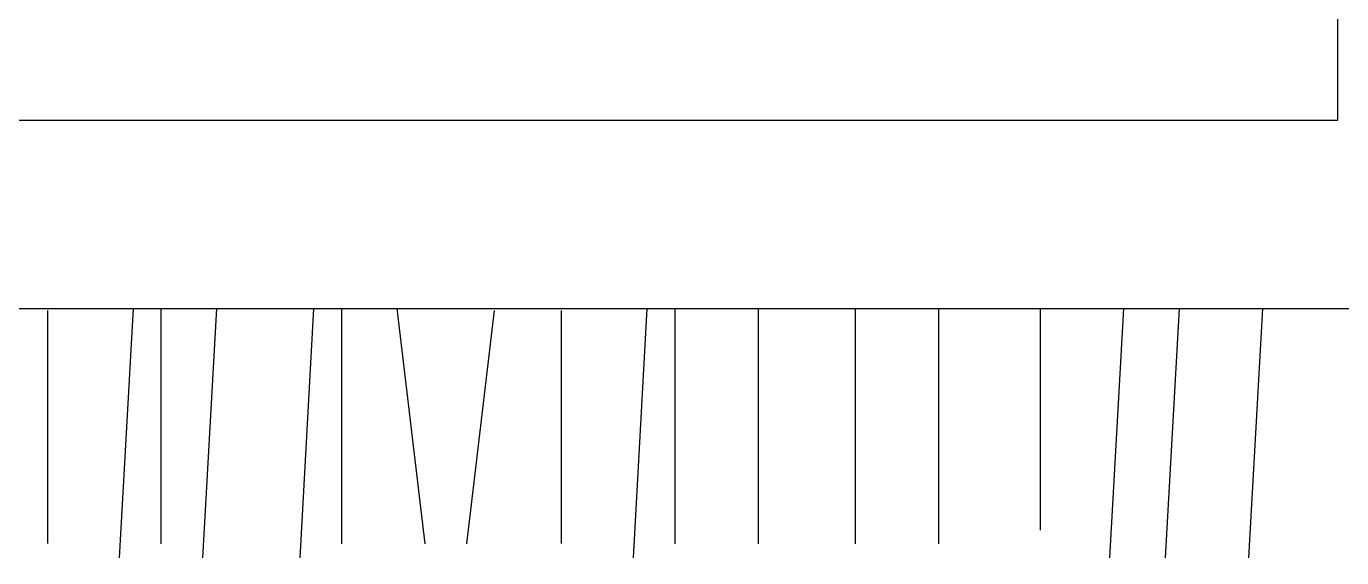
# Model space of a CAD drawing. Header units: inches. Extents: x 7.5 to 50, y 15.4 to 40.2.
# Drawn here: x 9.897 to 10.299, y 21.0714 to 21.2339 of the extents above; entities that cross this region are included whole.
import ezdxf

# ---------------------------------------------------------------- set-up
doc = ezdxf.new("R2010")
doc.units = ezdxf.units.IN
doc.header["$MEASUREMENT"] = 0
doc.layers.add('02', color=2, linetype='Continuous')

msp = doc.modelspace()

# ---------------------------------------------------------------- linework, layer by layer
at = {"layer": '02'}
for p, q in [((9.90343, 21.14703), (9.90343, 21.07575)), ((9.92965, 21.14762), (9.9254, 21.07139)), ((9.93814, 21.14762), (9.93814, 21.07563)), ((9.95511, 21.14762), (9.95086, 21.07139)), ((9.98481, 21.14762), (9.98057, 21.07139)), ((9.9933, 21.14762), (9.9933, 21.07563)), ((10.01027, 21.14762), (10.01876, 21.07563)), ((10.03998, 21.14703), (10.0315, 21.07563)), ((10.06045, 21.14703), (10.06045, 21.07575)), ((10.08667, 21.14762), (10.08242, 21.07139)), ((10.09516, 21.14762), (10.09516, 21.07563)), ((10.12062, 21.14762), (10.12062, 21.07563)), ((10.15032, 21.14762), (10.15032, 21.07563)), ((10.17578, 21.14762), (10.17578, 21.07563)), ((10.20685, 21.14762), (10.20685, 21.07986)), ((10.23231, 21.14762), (10.22807, 21.07139)), ((10.24929, 21.14762), (10.24505, 21.07139)), ((10.27475, 21.14762), (10.27051, 21.07139))]:
    msp.add_line(p, q, dxfattribs=at)
for points in [[(9.45691, 22.37323), (9.06898, 22.37323), (9.06898, 21.14762), (10.35538, 21.14762), (10.35538, 21.53795)], [(9.45691, 22.31563), (9.12658, 22.31563), (9.12658, 21.20522), (10.29778, 21.20522), (10.29778, 21.53795)]]:
    msp.add_lwpolyline(points, dxfattribs=at)

doc.saveas('drawing.dxf')
